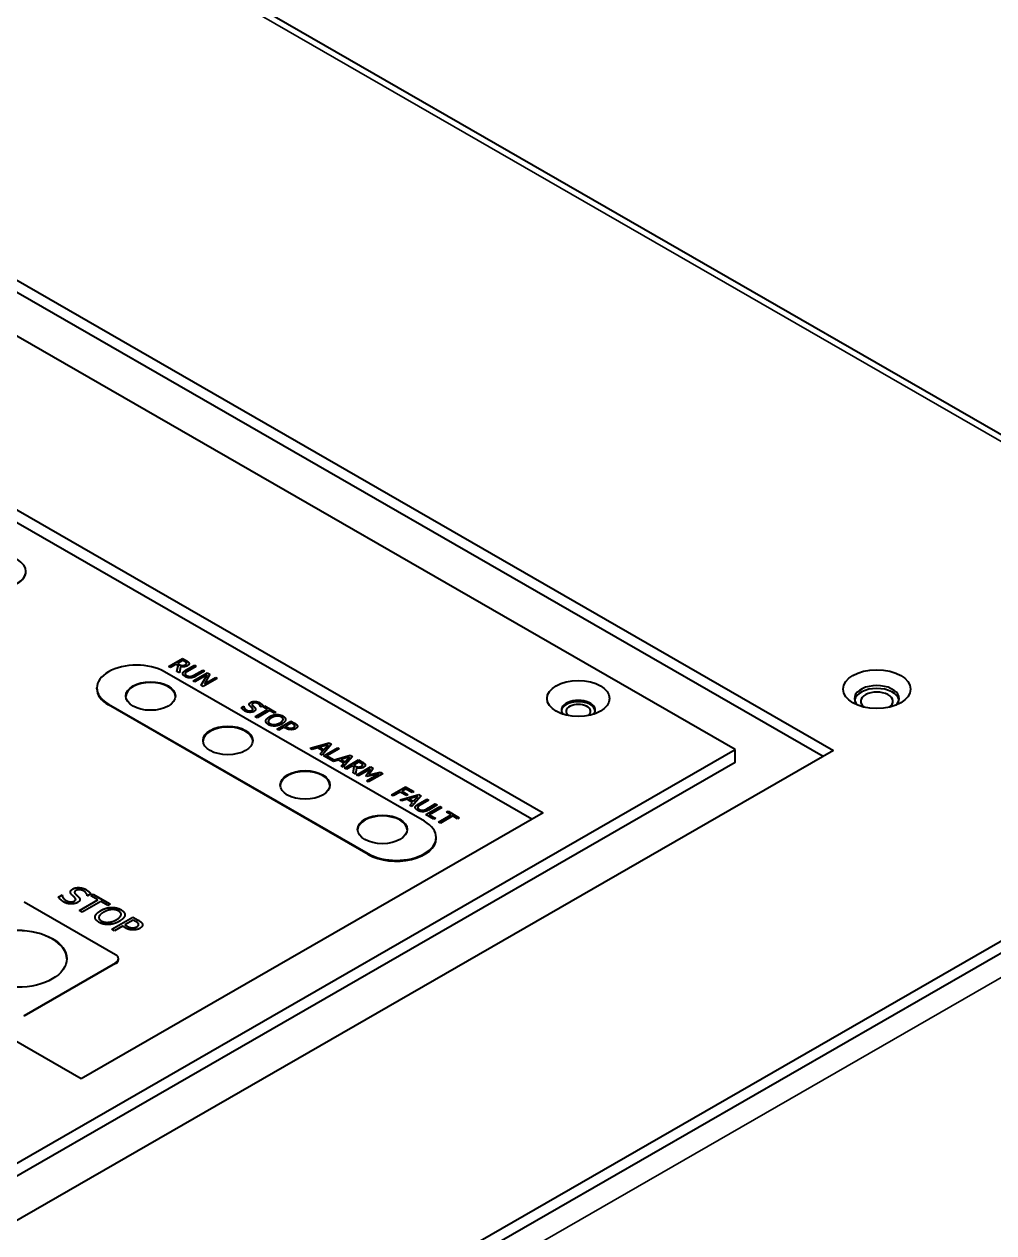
# Model space of a CAD drawing. Header units: millimetres. Extents: x 0 to 1682, y 0 to 1188.
# Drawn here: x 1542 to 1581.05, y 981.77 to 1030.47 of the extents above; entities that cross this region are included whole.
import ezdxf

# ---------------------------------------------------------------- set-up
doc = ezdxf.new("R2010")
doc.units = ezdxf.units.MM
doc.header["$LTSCALE"] = 2
doc.layers.add('가시적인 것(ISO)', color=3, linetype='Continuous', lineweight=40)
doc.layers.add('가시적인 좁은 것(ISO)', color=3, linetype='Continuous', lineweight=35)

msp = doc.modelspace()

# ---------------------------------------------------------------- linework, layer by layer
at = {"layer": '가시적인 것(ISO)'}
for p, q in [((1599.223, 1003.634), (1449.316, 1089.959)), ((1523.97, 1030.363), (1574.598, 1001.208)), ((1574.172, 1000.963), (1523.97, 1029.873)), ((1570.639, 1001.241), (1523.97, 1028.116)), ((1519.543, 1023.661), (1562.903, 998.692)), ((1562.449, 998.431), (1520.08, 1022.829)), ((1544.292, 987.975), (1500.932, 1012.944)), ((1542.069, 1008.414), (1542.069, 1008.418)), ((1547.813, 1004.585), (1548.379, 1004.911)), ((1547.816, 1004.584), (1548.379, 1004.908)), ((1548.379, 1004.911), (1548.525, 1004.827)), ((1548.379, 1004.911), (1548.379, 1004.908)), ((1548.379, 1004.908), (1548.525, 1004.824)), ((1558.123, 998.349), (1547.658, 1004.375)), ((1547.888, 1004.542), (1547.813, 1004.585)), ((1548.114, 1004.672), (1547.888, 1004.542)), ((1548.2, 1004.622), (1548.114, 1004.672)), ((1548.153, 1004.39), (1548.2, 1004.622)), ((1548.251, 1004.333), (1548.153, 1004.39)), ((1548.154, 1004.389), (1548.2, 1004.619)), ((1548.389, 1004.83), (1548.176, 1004.708)), ((1548.176, 1004.708), (1548.176, 1004.705)), ((1548.176, 1004.708), (1548.242, 1004.67)), ((1548.176, 1004.705), (1548.242, 1004.667)), ((1548.2, 1004.622), (1548.2, 1004.619)), ((1548.296, 1004.591), (1548.251, 1004.333)), ((1548.374, 1004.628), (1548.374, 1004.625)), ((1548.464, 1004.787), (1548.389, 1004.83)), ((1548.502, 1004.434), (1548.855, 1004.637)), ((1548.502, 1004.431), (1548.855, 1004.634)), ((1548.537, 1004.712), (1548.537, 1004.709)), ((1548.93, 1004.594), (1548.577, 1004.391)), ((1548.834, 1004.24), (1549.189, 1004.445)), ((1548.834, 1004.237), (1549.189, 1004.441)), ((1548.855, 1004.637), (1548.93, 1004.594)), ((1548.855, 1004.637), (1548.855, 1004.634)), ((1548.855, 1004.634), (1548.927, 1004.592)), ((1549.264, 1004.401), (1548.911, 1004.198)), ((1549.189, 1004.445), (1549.264, 1004.401)), ((1549.189, 1004.445), (1549.189, 1004.441)), ((1549.189, 1004.441), (1549.261, 1004.4)), ((1548.484, 1004.296), (1548.484, 1004.292)), ((1548.806, 1004.014), (1549.372, 1004.339)), ((1548.876, 1003.973), (1548.806, 1004.014)), ((1548.809, 1004.012), (1549.372, 1004.336)), ((1549.364, 1004.254), (1548.876, 1003.973)), ((1549.127, 1003.829), (1549.364, 1004.254)), ((1549.128, 1003.828), (1549.364, 1004.251)), ((1549.777, 1004.106), (1549.211, 1003.781)), ((1549.479, 1004.278), (1549.259, 1003.889)), ((1549.259, 1003.889), (1549.706, 1004.147)), ((1549.259, 1003.885), (1549.706, 1004.143)), ((1549.259, 1003.889), (1549.259, 1003.885)), ((1549.364, 1004.254), (1549.364, 1004.251)), ((1549.372, 1004.339), (1549.479, 1004.278)), ((1549.372, 1004.339), (1549.372, 1004.336)), ((1549.372, 1004.336), (1549.477, 1004.275)), ((1549.706, 1004.147), (1549.777, 1004.106)), ((1549.706, 1004.147), (1549.706, 1004.143)), ((1549.706, 1004.143), (1549.774, 1004.105)), ((1536.881, 967.924), (1598.824, 1003.594)), ((1544.926, 1003.691), (1544.926, 1003.724)), ((1549.211, 1003.781), (1549.127, 1003.829)), ((1598.824, 1003.104), (1536.881, 967.434)), ((1545.395, 1003.072), (1555.86, 997.046)), ((1555.86, 997.013), (1545.395, 1003.039)), ((1550.747, 1002.928), (1550.842, 1002.983)), ((1550.749, 1002.926), (1550.842, 1002.979)), ((1550.842, 1002.983), (1550.847, 1002.979)), ((1550.842, 1002.983), (1550.842, 1002.979)), ((1550.842, 1002.979), (1550.847, 1002.976)), ((1550.847, 1002.979), (1550.847, 1002.976)), ((1551.179, 1003.056), (1551.179, 1003.053)), ((1551.525, 1002.958), (1551.52, 1002.962)), ((1551.615, 1003.01), (1551.525, 1002.958)), ((1551.615, 1002.964), (1551.682, 1003.002)), ((1551.805, 1002.854), (1551.615, 1002.964)), ((1551.618, 1002.962), (1551.682, 1002.999)), ((1551.682, 1003.002), (1552.137, 1002.74)), ((1551.682, 1003.002), (1551.682, 1002.999)), ((1551.682, 1002.999), (1552.134, 1002.739)), ((1551.208, 1002.866), (1551.208, 1002.863)), ((1551.306, 1002.567), (1551.805, 1002.854)), ((1551.382, 1002.524), (1551.306, 1002.567)), ((1551.309, 1002.565), (1551.805, 1002.851)), ((1551.88, 1002.811), (1551.382, 1002.524)), ((1551.805, 1002.854), (1551.805, 1002.851)), ((1552.07, 1002.702), (1551.88, 1002.811)), ((1552.137, 1002.74), (1552.07, 1002.702)), ((1552.165, 1002.649), (1552.165, 1002.646)), ((1552.428, 1002.462), (1552.428, 1002.459)), ((1551.832, 1002.376), (1551.832, 1002.373)), ((1552.179, 1002.064), (1552.745, 1002.39)), ((1552.254, 1002.021), (1552.179, 1002.064)), ((1552.182, 1002.063), (1552.745, 1002.387)), ((1552.465, 1002.143), (1552.254, 1002.021)), ((1552.529, 1002.106), (1552.465, 1002.143)), ((1552.755, 1002.309), (1552.529, 1002.179)), ((1552.529, 1002.179), (1552.529, 1002.176)), ((1552.529, 1002.179), (1552.581, 1002.15)), ((1552.529, 1002.176), (1552.581, 1002.147)), ((1552.735, 1002.1), (1552.735, 1002.097)), ((1552.745, 1002.39), (1552.887, 1002.308)), ((1552.745, 1002.39), (1552.745, 1002.387)), ((1552.745, 1002.387), (1552.887, 1002.305)), ((1552.817, 1002.273), (1552.755, 1002.309)), ((1552.899, 1002.188), (1552.899, 1002.185)), ((1553.524, 1001.29), (1554.28, 1001.506)), ((1553.528, 1001.288), (1554.28, 1001.503)), ((1554.248, 1001.436), (1553.894, 1001.333)), ((1554.373, 1001.453), (1553.998, 1001.017)), ((1554.069, 1001.232), (1554.248, 1001.436)), ((1554.069, 1001.229), (1554.248, 1001.433)), ((1554.248, 1001.436), (1554.248, 1001.433)), ((1554.28, 1001.506), (1554.373, 1001.453)), ((1554.28, 1001.506), (1554.28, 1001.503)), ((1554.28, 1001.503), (1554.371, 1001.451)), ((1541.025, 984.188), (1570.639, 1001.241)), ((1574.598, 1001.208), (1541.025, 981.875)), ((1553.6, 1001.246), (1553.524, 1001.29)), ((1553.809, 1001.308), (1553.6, 1001.246)), ((1554.025, 1001.183), (1553.809, 1001.308)), ((1553.894, 1001.333), (1553.894, 1001.33)), ((1553.894, 1001.333), (1554.069, 1001.232)), ((1553.894, 1001.33), (1554.069, 1001.229)), ((1553.918, 1001.063), (1554.025, 1001.183)), ((1553.998, 1001.017), (1553.918, 1001.063)), ((1553.92, 1001.062), (1554.025, 1001.18)), ((1554.025, 1001.183), (1554.025, 1001.18)), ((1554.051, 1000.986), (1554.617, 1001.312)), ((1554.453, 1000.755), (1554.051, 1000.986)), ((1554.054, 1000.985), (1554.617, 1001.309)), ((1554.069, 1001.232), (1554.069, 1001.229)), ((1554.692, 1001.269), (1554.193, 1000.982)), ((1554.193, 1000.982), (1554.446, 1000.836)), ((1554.193, 1000.982), (1554.193, 1000.978)), ((1554.193, 1000.978), (1554.443, 1000.834)), ((1554.385, 1000.801), (1555.134, 1001.015)), ((1554.385, 1000.797), (1555.134, 1001.011)), ((1554.617, 1001.312), (1554.692, 1001.269)), ((1554.617, 1001.312), (1554.617, 1001.309)), ((1554.617, 1001.309), (1554.689, 1001.267)), ((1555.101, 1000.945), (1554.748, 1000.841)), ((1555.226, 1000.961), (1554.851, 1000.526)), ((1554.922, 1000.741), (1555.101, 1000.945)), ((1554.922, 1000.737), (1555.101, 1000.941)), ((1555.101, 1000.945), (1555.101, 1000.941)), ((1555.134, 1001.015), (1555.226, 1000.961)), ((1555.134, 1001.015), (1555.134, 1001.011)), ((1555.134, 1001.011), (1555.224, 1000.959)), ((1570.639, 1000.718), (1570.639, 1001.241)), ((1570.639, 1000.718), (1541.025, 983.664)), ((1554.446, 1000.836), (1554.385, 1000.801)), ((1554.385, 1000.801), (1554.385, 1000.797)), ((1554.663, 1000.816), (1554.453, 1000.755)), ((1554.879, 1000.692), (1554.663, 1000.816)), ((1554.748, 1000.841), (1554.748, 1000.838)), ((1554.748, 1000.841), (1554.922, 1000.741)), ((1554.748, 1000.838), (1554.922, 1000.737)), ((1554.772, 1000.571), (1554.879, 1000.692)), ((1554.851, 1000.526), (1554.772, 1000.571)), ((1554.774, 1000.57), (1554.879, 1000.689)), ((1554.879, 1000.692), (1554.879, 1000.689)), ((1554.905, 1000.495), (1555.471, 1000.82)), ((1554.98, 1000.451), (1554.905, 1000.495)), ((1554.908, 1000.493), (1555.471, 1000.817)), ((1554.922, 1000.741), (1554.922, 1000.737)), ((1555.205, 1000.581), (1554.98, 1000.451)), ((1555.291, 1000.531), (1555.205, 1000.581)), ((1555.245, 1000.299), (1555.291, 1000.531)), ((1555.246, 1000.299), (1555.291, 1000.528)), ((1555.481, 1000.74), (1555.268, 1000.617)), ((1555.268, 1000.617), (1555.268, 1000.614)), ((1555.268, 1000.617), (1555.334, 1000.579)), ((1555.268, 1000.614), (1555.334, 1000.576)), ((1555.291, 1000.531), (1555.291, 1000.528)), ((1555.388, 1000.5), (1555.343, 1000.243)), ((1555.388, 1000.217), (1555.953, 1000.543)), ((1555.39, 1000.215), (1555.953, 1000.539)), ((1555.945, 1000.457), (1555.458, 1000.176)), ((1555.466, 1000.537), (1555.466, 1000.534)), ((1555.471, 1000.82), (1555.616, 1000.737)), ((1555.471, 1000.82), (1555.471, 1000.817)), ((1555.471, 1000.817), (1555.616, 1000.733)), ((1555.555, 1000.697), (1555.481, 1000.74)), ((1555.628, 1000.621), (1555.628, 1000.618)), ((1555.76, 1000.182), (1555.945, 1000.457)), ((1555.761, 1000.181), (1555.945, 1000.454)), ((1556.056, 1000.483), (1555.882, 1000.221)), ((1555.945, 1000.457), (1555.945, 1000.454)), ((1555.953, 1000.543), (1556.056, 1000.483)), ((1555.953, 1000.543), (1555.953, 1000.539)), ((1555.953, 1000.539), (1556.054, 1000.481)), ((1555.343, 1000.243), (1555.245, 1000.299)), ((1555.458, 1000.176), (1555.388, 1000.217)), ((1555.806, 1000.156), (1555.76, 1000.182)), ((1555.797, 999.981), (1556.285, 1000.261)), ((1555.873, 999.937), (1555.797, 999.981)), ((1555.8, 999.979), (1556.285, 1000.258)), ((1556.285, 1000.261), (1555.806, 1000.156)), ((1556.438, 1000.263), (1555.873, 999.937)), ((1555.882, 1000.221), (1556.334, 1000.323)), ((1555.882, 1000.217), (1556.334, 1000.32)), ((1555.882, 1000.221), (1555.882, 1000.217)), ((1556.285, 1000.261), (1556.285, 1000.258)), ((1556.334, 1000.323), (1556.438, 1000.263)), ((1556.334, 1000.323), (1556.334, 1000.32)), ((1556.334, 1000.32), (1556.435, 1000.262)), ((1556.791, 999.415), (1557.357, 999.741)), ((1556.794, 999.414), (1557.357, 999.738)), ((1557.139, 999.529), (1556.866, 999.372)), ((1557.391, 999.384), (1557.139, 999.529)), ((1557.365, 999.659), (1557.205, 999.567)), ((1557.205, 999.567), (1557.458, 999.422)), ((1557.205, 999.567), (1557.205, 999.564)), ((1557.205, 999.564), (1557.455, 999.421)), ((1557.357, 999.741), (1557.695, 999.546)), ((1557.357, 999.741), (1557.357, 999.738)), ((1557.357, 999.738), (1557.692, 999.545)), ((1557.628, 999.508), (1557.365, 999.659)), ((1557.695, 999.546), (1557.628, 999.508)), ((1556.866, 999.372), (1556.791, 999.415)), ((1557.136, 999.217), (1557.892, 999.433)), ((1557.212, 999.173), (1557.136, 999.217)), ((1557.14, 999.215), (1557.892, 999.43)), ((1557.421, 999.235), (1557.212, 999.173)), ((1557.458, 999.422), (1557.391, 999.384)), ((1557.637, 999.11), (1557.421, 999.235)), ((1557.86, 999.363), (1557.506, 999.26)), ((1557.506, 999.26), (1557.506, 999.256)), ((1557.506, 999.26), (1557.681, 999.159)), ((1557.506, 999.256), (1557.681, 999.156)), ((1557.531, 998.99), (1557.637, 999.11)), ((1557.61, 998.944), (1557.531, 998.99)), ((1557.532, 998.989), (1557.637, 999.107)), ((1557.985, 999.38), (1557.61, 998.944)), ((1557.637, 999.11), (1557.637, 999.107)), ((1557.681, 999.159), (1557.86, 999.363)), ((1557.681, 999.156), (1557.86, 999.36)), ((1557.681, 999.159), (1557.681, 999.156)), ((1557.86, 999.363), (1557.86, 999.36)), ((1557.869, 999.04), (1558.222, 999.243)), ((1557.869, 999.036), (1558.222, 999.24)), ((1557.892, 999.433), (1557.985, 999.38)), ((1557.892, 999.433), (1557.892, 999.43)), ((1557.892, 999.43), (1557.983, 999.377)), ((1558.297, 999.199), (1557.944, 998.996)), ((1558.202, 998.846), (1558.556, 999.05)), ((1558.202, 998.843), (1558.556, 999.047)), ((1558.222, 999.243), (1558.297, 999.199)), ((1558.222, 999.243), (1558.222, 999.24)), ((1558.222, 999.24), (1558.295, 999.198)), ((1558.632, 999.007), (1558.279, 998.804)), ((1558.556, 999.05), (1558.632, 999.007)), ((1558.556, 999.05), (1558.556, 999.047)), ((1558.556, 999.047), (1558.629, 999.005)), ((1562.903, 998.692), (1544.292, 987.975)), ((1557.852, 998.901), (1557.852, 998.898)), ((1558.174, 998.619), (1558.739, 998.945)), ((1558.501, 998.43), (1558.174, 998.619)), ((1558.177, 998.618), (1558.739, 998.942)), ((1558.815, 998.902), (1558.316, 998.614)), ((1558.316, 998.614), (1558.568, 998.469)), ((1558.316, 998.614), (1558.316, 998.611)), ((1558.316, 998.611), (1558.566, 998.467)), ((1558.693, 998.32), (1559.191, 998.608)), ((1558.695, 998.319), (1559.191, 998.604)), ((1558.739, 998.945), (1558.815, 998.902)), ((1558.739, 998.945), (1558.739, 998.942)), ((1558.739, 998.942), (1558.812, 998.9)), ((1559.267, 998.564), (1558.768, 998.277)), ((1559.002, 998.717), (1559.069, 998.755)), ((1559.191, 998.608), (1559.002, 998.717)), ((1559.004, 998.715), (1559.069, 998.752)), ((1559.069, 998.755), (1559.523, 998.494)), ((1559.069, 998.755), (1559.069, 998.752)), ((1559.069, 998.752), (1559.52, 998.492)), ((1559.191, 998.608), (1559.191, 998.604)), ((1559.456, 998.455), (1559.267, 998.564)), ((1558.568, 998.469), (1558.501, 998.43)), ((1558.768, 998.277), (1558.693, 998.32)), ((1559.523, 998.494), (1559.456, 998.455)), ((1558.591, 997.664), (1558.591, 997.697)), ((1543.382, 995.299), (1543.524, 995.38)), ((1543.384, 995.296), (1543.524, 995.377)), ((1543.524, 995.38), (1543.532, 995.375)), ((1543.524, 995.38), (1543.524, 995.377)), ((1543.524, 995.377), (1543.532, 995.372)), ((1543.532, 995.375), (1543.532, 995.372)), ((1544.03, 995.491), (1544.03, 995.488)), ((1544.073, 995.206), (1544.073, 995.202)), ((1544.221, 994.757), (1544.969, 995.188)), ((1544.224, 994.755), (1544.969, 995.185)), ((1545.082, 995.123), (1544.334, 994.692)), ((1544.549, 995.344), (1544.541, 995.349)), ((1544.684, 995.422), (1544.549, 995.344)), ((1544.685, 995.352), (1544.785, 995.41)), ((1544.969, 995.188), (1544.685, 995.352)), ((1544.688, 995.35), (1544.785, 995.406)), ((1544.785, 995.41), (1545.467, 995.017)), ((1544.785, 995.41), (1544.785, 995.406)), ((1544.785, 995.406), (1545.464, 995.015)), ((1544.969, 995.188), (1544.969, 995.185)), ((1545.367, 994.959), (1545.082, 995.123)), ((1545.678, 992.974), (1542.001, 995.091)), ((1544.334, 994.692), (1544.221, 994.757)), ((1545.467, 995.017), (1545.367, 994.959)), ((1545.51, 994.881), (1545.51, 994.877)), ((1545.01, 994.471), (1545.01, 994.467)), ((1545.53, 994.003), (1546.379, 994.492)), ((1545.533, 994.001), (1546.379, 994.488)), ((1545.96, 994.12), (1545.643, 993.938)), ((1545.903, 994.599), (1545.903, 994.596)), ((1546.055, 994.065), (1545.96, 994.12)), ((1546.394, 994.37), (1546.056, 994.176)), ((1546.056, 994.176), (1546.056, 994.172)), ((1546.056, 994.176), (1546.133, 994.131)), ((1546.056, 994.172), (1546.133, 994.128)), ((1546.379, 994.492), (1546.592, 994.369)), ((1546.379, 994.492), (1546.379, 994.488)), ((1546.379, 994.488), (1546.592, 994.366)), ((1546.488, 994.317), (1546.394, 994.37)), ((1546.61, 994.189), (1546.61, 994.186)), ((1545.643, 993.938), (1545.53, 994.003)), ((1546.365, 994.056), (1546.365, 994.053)), ((1545.795, 992.778), (1545.795, 992.811)), ((1542.001, 990.53), (1545.678, 992.648)), ((1545.678, 992.615), (1542.001, 990.498))]:
    msp.add_line(p, q, dxfattribs=at)
for centre, major_axis, start_param, end_param in [((1540.869, 1008.418), (1.2, 0), 5.497787, 7.068583), ((1540.869, 1008.414), (1.2, 0), 5.497787, 6.283185), ((1546.526, 1003.724), (-1.6, 0), 3.926991, 7.068583), ((1547.092, 1003.365), (1, 0), 0.028398, 3.113195), ((1576.338, 1003.3), (0.9, 0), 5.73449, 9.973473), ((1546.526, 1003.691), (-1.6, 0), 0, 0.785398), ((1576.338, 1003.185), (0.9, 0), 0.110646, 3.030946), ((1576.338, 1003.185), (-0.648, 0), 2.45107, 6.973708), ((1564.317, 1002.827), (0.68, 0), 5.872415, 9.835549), ((1564.317, 1002.778), (0.68, 0), 0.062675, 3.078918), ((1564.317, 1002.778), (-0.492, 0), 2.520356, 6.904422), ((1550.203, 1001.573), (1, 0), 0.028398, 3.113195), ((1553.314, 999.782), (1, 0), 0.028398, 3.113195), ((1556.426, 997.99), (1, 0), 0.028398, 3.113195), ((1556.991, 997.697), (1.6, 0), 3.926991, 7.068583), ((1556.991, 997.664), (1.6, 0), 3.926991, 6.283185), ((1541.718, 992.794), (-2, 0), 3.148691, 6.276087), ((1545.395, 992.811), (0.4, 0), 5.497787, 7.068583), ((1545.395, 992.778), (0.4, 0), 5.497787, 6.283185)]:
    msp.add_ellipse(centre, major_axis=major_axis, ratio=0.575862, start_param=start_param, end_param=end_param, dxfattribs=at)
for centre, major_axis in [((1576.338, 1003.676), (-1.36, 0)), ((1547.092, 1003.398), (1, 0)), ((1564.317, 1003.301), (1.26, 0)), ((1550.203, 1001.606), (1, 0)), ((1553.314, 999.815), (1, 0)), ((1556.426, 998.023), (1, 0)), ((1541.718, 992.811), (2, 0))]:
    msp.add_ellipse(centre, major_axis=major_axis, ratio=0.575862, dxfattribs=at)
for points in [[(1548.242, 1004.67), (1548.275, 1004.651), (1548.338, 1004.628), (1548.374, 1004.628)], [(1548.242, 1004.667), (1548.275, 1004.648), (1548.338, 1004.625), (1548.374, 1004.625)], [(1548.579, 1004.619), (1548.517, 1004.583), (1548.37, 1004.571), (1548.296, 1004.591)], [(1548.374, 1004.628), (1548.406, 1004.627), (1548.466, 1004.644), (1548.495, 1004.661)], [(1548.374, 1004.625), (1548.406, 1004.624), (1548.466, 1004.64), (1548.495, 1004.657)], [(1548.384, 1004.303), (1548.383, 1004.338), (1548.441, 1004.399), (1548.502, 1004.434)], [(1548.534, 1004.725), (1548.529, 1004.74), (1548.495, 1004.769), (1548.464, 1004.787)], [(1548.577, 1004.391), (1548.538, 1004.368), (1548.494, 1004.331), (1548.487, 1004.311)], [(1548.495, 1004.661), (1548.52, 1004.675), (1548.54, 1004.707), (1548.534, 1004.725)], [(1548.525, 1004.827), (1548.573, 1004.799), (1548.628, 1004.755), (1548.639, 1004.727)], [(1548.525, 1004.824), (1548.573, 1004.796), (1548.628, 1004.752), (1548.639, 1004.724)], [(1548.639, 1004.727), (1548.649, 1004.699), (1548.624, 1004.645), (1548.579, 1004.619)], [(1548.639, 1004.724), (1548.643, 1004.712), (1548.644, 1004.7)], [(1548.482, 1004.187), (1548.432, 1004.216), (1548.384, 1004.273), (1548.384, 1004.303)], [(1548.685, 1004.13), (1548.631, 1004.13), (1548.534, 1004.157), (1548.482, 1004.187)], [(1548.487, 1004.311), (1548.479, 1004.289), (1548.508, 1004.245), (1548.546, 1004.224)], [(1548.546, 1004.224), (1548.581, 1004.203), (1548.659, 1004.185), (1548.698, 1004.19)], [(1548.546, 1004.22), (1548.581, 1004.2), (1548.659, 1004.182), (1548.698, 1004.186)], [(1548.911, 1004.198), (1548.852, 1004.164), (1548.744, 1004.129), (1548.685, 1004.13)], [(1548.698, 1004.19), (1548.733, 1004.194), (1548.796, 1004.218), (1548.834, 1004.24)], [(1548.698, 1004.186), (1548.733, 1004.191), (1548.796, 1004.215), (1548.834, 1004.237)], [(1550.889, 1002.796), (1550.827, 1002.831), (1550.767, 1002.896), (1550.747, 1002.928)], [(1550.847, 1002.979), (1550.849, 1002.938), (1550.905, 1002.862), (1550.948, 1002.837)], [(1550.847, 1002.976), (1550.849, 1002.935), (1550.905, 1002.858), (1550.948, 1002.833)], [(1551.066, 1003.065), (1551.067, 1003.085), (1551.098, 1003.126), (1551.131, 1003.145)], [(1551.066, 1003.061), (1551.067, 1003.082), (1551.098, 1003.122), (1551.131, 1003.141)], [(1551.109, 1002.982), (1551.088, 1003.003), (1551.065, 1003.043), (1551.066, 1003.065)], [(1551.066, 1003.06), (1551.066, 1003.061), (1551.066, 1003.061)], [(1551.186, 1002.908), (1551.167, 1002.928), (1551.134, 1002.958), (1551.109, 1002.982)], [(1551.131, 1003.145), (1551.2, 1003.184), (1551.4, 1003.176), (1551.483, 1003.128)], [(1551.131, 1003.141), (1551.2, 1003.181), (1551.4, 1003.173), (1551.483, 1003.125)], [(1551.169, 1002.818), (1551.203, 1002.838), (1551.211, 1002.881), (1551.186, 1002.908)], [(1551.217, 1003.104), (1551.182, 1003.083), (1551.177, 1003.037), (1551.203, 1003.011)], [(1551.179, 1003.053), (1551.179, 1003.032), (1551.203, 1003.007)], [(1551.203, 1003.011), (1551.221, 1002.993), (1551.273, 1002.944), (1551.289, 1002.927)], [(1551.203, 1003.007), (1551.221, 1002.99), (1551.273, 1002.941), (1551.289, 1002.924)], [(1551.423, 1003.088), (1551.371, 1003.118), (1551.257, 1003.127), (1551.217, 1003.104)], [(1551.289, 1002.927), (1551.33, 1002.883), (1551.312, 1002.81), (1551.259, 1002.78)], [(1551.289, 1002.924), (1551.322, 1002.889), (1551.322, 1002.858)], [(1551.52, 1002.962), (1551.517, 1002.991), (1551.47, 1003.061), (1551.423, 1003.088)], [(1551.483, 1003.128), (1551.531, 1003.101), (1551.597, 1003.041), (1551.615, 1003.01)], [(1551.088, 1002.74), (1551.036, 1002.742), (1550.941, 1002.766), (1550.889, 1002.796)], [(1550.948, 1002.837), (1551.011, 1002.801), (1551.126, 1002.794), (1551.169, 1002.818)], [(1550.948, 1002.833), (1551.011, 1002.797), (1551.126, 1002.79), (1551.169, 1002.815)], [(1551.259, 1002.78), (1551.226, 1002.761), (1551.134, 1002.739), (1551.088, 1002.74)], [(1551.834, 1002.249), (1551.777, 1002.282), (1551.724, 1002.357), (1551.729, 1002.399)], [(1551.729, 1002.399), (1551.734, 1002.439), (1551.81, 1002.523), (1551.879, 1002.563)], [(1551.729, 1002.395), (1551.734, 1002.436), (1551.81, 1002.519), (1551.879, 1002.56)], [(1551.958, 1002.518), (1551.846, 1002.453), (1551.822, 1002.332), (1551.9, 1002.286)], [(1551.879, 1002.563), (1551.95, 1002.604), (1552.094, 1002.646), (1552.165, 1002.649)], [(1551.879, 1002.56), (1551.95, 1002.6), (1552.094, 1002.642), (1552.165, 1002.646)], [(1552.175, 1002.589), (1552.124, 1002.586), (1552.013, 1002.549), (1551.958, 1002.518)], [(1552.165, 1002.649), (1552.236, 1002.652), (1552.367, 1002.621), (1552.424, 1002.589)], [(1552.165, 1002.646), (1552.236, 1002.649), (1552.367, 1002.618), (1552.424, 1002.585)], [(1552.359, 1002.551), (1552.319, 1002.574), (1552.229, 1002.593), (1552.175, 1002.589)], [(1552.301, 1002.32), (1552.357, 1002.352), (1552.419, 1002.416), (1552.426, 1002.445)], [(1552.301, 1002.317), (1552.357, 1002.349), (1552.419, 1002.413), (1552.426, 1002.442)], [(1552.426, 1002.445), (1552.433, 1002.475), (1552.399, 1002.528), (1552.359, 1002.551)], [(1552.53, 1002.439), (1552.524, 1002.399), (1552.45, 1002.315), (1552.38, 1002.275)], [(1552.424, 1002.589), (1552.482, 1002.555), (1552.534, 1002.479), (1552.53, 1002.439)], [(1552.426, 1002.442), (1552.428, 1002.45), (1552.428, 1002.459)], [(1551.728, 1002.385), (1551.728, 1002.39), (1551.729, 1002.395)], [(1551.832, 1002.373), (1551.832, 1002.322), (1551.9, 1002.283)], [(1552.094, 1002.188), (1552.02, 1002.186), (1551.89, 1002.217), (1551.834, 1002.249)], [(1551.9, 1002.286), (1551.978, 1002.241), (1552.19, 1002.256), (1552.301, 1002.32)], [(1551.9, 1002.283), (1551.978, 1002.238), (1552.19, 1002.252), (1552.301, 1002.317)], [(1552.38, 1002.275), (1552.311, 1002.235), (1552.165, 1002.191), (1552.094, 1002.188)], [(1552.757, 1002.042), (1552.699, 1002.042), (1552.589, 1002.071), (1552.529, 1002.106)], [(1552.581, 1002.15), (1552.627, 1002.124), (1552.698, 1002.099), (1552.735, 1002.1)], [(1552.581, 1002.147), (1552.627, 1002.12), (1552.698, 1002.096), (1552.735, 1002.097)], [(1552.735, 1002.1), (1552.769, 1002.1), (1552.824, 1002.114), (1552.851, 1002.13)], [(1552.735, 1002.097), (1552.769, 1002.097), (1552.824, 1002.111), (1552.851, 1002.127)], [(1552.932, 1002.086), (1552.895, 1002.065), (1552.803, 1002.042), (1552.757, 1002.042)], [(1552.897, 1002.203), (1552.891, 1002.22), (1552.853, 1002.253), (1552.817, 1002.273)], [(1552.851, 1002.13), (1552.881, 1002.147), (1552.903, 1002.183), (1552.897, 1002.203)], [(1552.887, 1002.308), (1552.937, 1002.279), (1552.992, 1002.229), (1553, 1002.203)], [(1552.887, 1002.305), (1552.937, 1002.276), (1552.992, 1002.226), (1553, 1002.199)], [(1553, 1002.203), (1553.01, 1002.172), (1552.979, 1002.113), (1552.932, 1002.086)], [(1553, 1002.199), (1553.003, 1002.188), (1553.004, 1002.177)], [(1555.334, 1000.579), (1555.367, 1000.56), (1555.43, 1000.537), (1555.466, 1000.537)], [(1555.334, 1000.576), (1555.367, 1000.557), (1555.43, 1000.534), (1555.466, 1000.534)], [(1555.671, 1000.528), (1555.609, 1000.493), (1555.462, 1000.481), (1555.388, 1000.5)], [(1555.466, 1000.537), (1555.498, 1000.537), (1555.557, 1000.553), (1555.587, 1000.57)], [(1555.466, 1000.534), (1555.498, 1000.533), (1555.557, 1000.55), (1555.587, 1000.567)], [(1555.626, 1000.634), (1555.621, 1000.649), (1555.587, 1000.679), (1555.555, 1000.697)], [(1555.587, 1000.57), (1555.611, 1000.584), (1555.632, 1000.616), (1555.626, 1000.634)], [(1555.616, 1000.737), (1555.665, 1000.709), (1555.72, 1000.665), (1555.731, 1000.636)], [(1555.616, 1000.733), (1555.665, 1000.705), (1555.72, 1000.661), (1555.731, 1000.633)], [(1555.731, 1000.636), (1555.741, 1000.608), (1555.715, 1000.554), (1555.671, 1000.528)], [(1555.731, 1000.633), (1555.735, 1000.621), (1555.735, 1000.61)], [(1557.751, 998.909), (1557.751, 998.943), (1557.809, 999.005), (1557.869, 999.04)], [(1557.944, 998.996), (1557.905, 998.974), (1557.862, 998.937), (1557.855, 998.916)], [(1557.849, 998.792), (1557.799, 998.821), (1557.751, 998.879), (1557.751, 998.909)], [(1558.052, 998.736), (1557.999, 998.736), (1557.901, 998.762), (1557.849, 998.792)], [(1557.855, 998.916), (1557.847, 998.895), (1557.876, 998.851), (1557.913, 998.829)], [(1557.913, 998.829), (1557.949, 998.809), (1558.027, 998.791), (1558.065, 998.795)], [(1557.913, 998.826), (1557.949, 998.806), (1558.027, 998.788), (1558.065, 998.792)], [(1558.279, 998.804), (1558.22, 998.77), (1558.111, 998.735), (1558.052, 998.736)], [(1558.065, 998.795), (1558.101, 998.8), (1558.164, 998.824), (1558.202, 998.846)], [(1558.065, 998.792), (1558.101, 998.796), (1558.164, 998.821), (1558.202, 998.843)], [(1543.86, 995.503), (1543.862, 995.535), (1543.909, 995.595), (1543.959, 995.623)], [(1543.86, 995.5), (1543.862, 995.531), (1543.909, 995.592), (1543.959, 995.62)], [(1543.959, 995.623), (1544.062, 995.683), (1544.362, 995.67), (1544.487, 995.599)], [(1543.959, 995.62), (1544.062, 995.679), (1544.362, 995.667), (1544.487, 995.596)], [(1544.397, 995.538), (1544.318, 995.583), (1544.148, 995.597), (1544.088, 995.562)], [(1544.487, 995.599), (1544.558, 995.558), (1544.656, 995.469), (1544.684, 995.422)], [(1543.595, 995.1), (1543.503, 995.153), (1543.412, 995.25), (1543.382, 995.299)], [(1543.532, 995.375), (1543.536, 995.313), (1543.619, 995.199), (1543.684, 995.161)], [(1543.532, 995.372), (1543.536, 995.31), (1543.619, 995.196), (1543.684, 995.158)], [(1543.893, 995.017), (1543.816, 995.019), (1543.672, 995.056), (1543.595, 995.1)], [(1543.684, 995.161), (1543.778, 995.107), (1543.951, 995.097), (1544.015, 995.134)], [(1543.684, 995.158), (1543.778, 995.104), (1543.951, 995.094), (1544.015, 995.131)], [(1543.926, 995.379), (1543.893, 995.412), (1543.859, 995.472), (1543.86, 995.503)], [(1543.86, 995.497), (1543.86, 995.499), (1543.86, 995.5)], [(1544.04, 995.269), (1544.012, 995.298), (1543.962, 995.344), (1543.926, 995.379)], [(1544.015, 995.134), (1544.066, 995.163), (1544.079, 995.229), (1544.04, 995.269)], [(1544.088, 995.562), (1544.034, 995.531), (1544.027, 995.462), (1544.066, 995.423)], [(1544.03, 995.488), (1544.03, 995.455), (1544.066, 995.419)], [(1544.066, 995.423), (1544.093, 995.396), (1544.172, 995.322), (1544.196, 995.297)], [(1544.066, 995.419), (1544.093, 995.393), (1544.172, 995.319), (1544.196, 995.293)], [(1544.196, 995.297), (1544.256, 995.231), (1544.229, 995.122), (1544.15, 995.077)], [(1544.196, 995.293), (1544.244, 995.241), (1544.245, 995.195)], [(1544.541, 995.349), (1544.538, 995.394), (1544.466, 995.498), (1544.397, 995.538)], [(1544.15, 995.077), (1544.1, 995.048), (1543.963, 995.016), (1543.893, 995.017)], [(1544.855, 994.504), (1544.863, 994.565), (1544.976, 994.69), (1545.081, 994.751)], [(1544.855, 994.501), (1544.863, 994.562), (1544.976, 994.687), (1545.081, 994.747)], [(1545.198, 994.683), (1545.031, 994.587), (1544.994, 994.404), (1545.112, 994.336)], [(1545.081, 994.751), (1545.187, 994.812), (1545.403, 994.875), (1545.51, 994.881)], [(1545.081, 994.747), (1545.187, 994.809), (1545.403, 994.872), (1545.51, 994.877)], [(1545.524, 994.791), (1545.447, 994.785), (1545.281, 994.73), (1545.198, 994.683)], [(1545.51, 994.881), (1545.616, 994.884), (1545.812, 994.839), (1545.898, 994.789)], [(1545.51, 994.877), (1545.616, 994.881), (1545.812, 994.835), (1545.898, 994.786)], [(1545.801, 994.733), (1545.739, 994.768), (1545.605, 994.797), (1545.524, 994.791)], [(1545.9, 994.574), (1545.911, 994.619), (1545.86, 994.699), (1545.801, 994.733)], [(1545.898, 994.789), (1545.984, 994.74), (1546.063, 994.625), (1546.056, 994.566)], [(1545.013, 994.28), (1544.927, 994.33), (1544.848, 994.443), (1544.855, 994.504)], [(1544.854, 994.485), (1544.854, 994.493), (1544.855, 994.501)], [(1545.01, 994.467), (1545.01, 994.391), (1545.112, 994.333)], [(1545.403, 994.189), (1545.291, 994.185), (1545.097, 994.232), (1545.013, 994.28)], [(1545.112, 994.336), (1545.229, 994.268), (1545.546, 994.29), (1545.713, 994.386)], [(1545.112, 994.333), (1545.229, 994.265), (1545.546, 994.287), (1545.713, 994.383)], [(1545.831, 994.319), (1545.728, 994.259), (1545.508, 994.193), (1545.403, 994.189)], [(1545.713, 994.386), (1545.797, 994.435), (1545.891, 994.53), (1545.9, 994.574)], [(1545.713, 994.383), (1545.797, 994.431), (1545.891, 994.527), (1545.9, 994.571)], [(1546.056, 994.566), (1546.048, 994.506), (1545.937, 994.38), (1545.831, 994.319)], [(1545.9, 994.571), (1545.903, 994.584), (1545.903, 994.596)], [(1546.133, 994.131), (1546.202, 994.092), (1546.308, 994.056), (1546.365, 994.056)], [(1546.133, 994.128), (1546.202, 994.088), (1546.308, 994.052), (1546.365, 994.053)], [(1546.607, 994.211), (1546.598, 994.237), (1546.541, 994.286), (1546.488, 994.317)], [(1546.538, 994.101), (1546.583, 994.127), (1546.617, 994.181), (1546.607, 994.211)], [(1546.592, 994.369), (1546.668, 994.325), (1546.749, 994.25), (1546.761, 994.211)], [(1546.592, 994.366), (1546.668, 994.322), (1546.749, 994.247), (1546.761, 994.207)], [(1546.761, 994.211), (1546.776, 994.165), (1546.73, 994.076), (1546.66, 994.035)], [(1546.761, 994.207), (1546.767, 994.19), (1546.767, 994.173)], [(1546.397, 993.97), (1546.31, 993.97), (1546.146, 994.013), (1546.055, 994.065)], [(1546.365, 994.056), (1546.415, 994.056), (1546.498, 994.078), (1546.538, 994.101)], [(1546.365, 994.053), (1546.415, 994.053), (1546.498, 994.075), (1546.538, 994.098)], [(1546.66, 994.035), (1546.605, 994.004), (1546.466, 993.969), (1546.397, 993.97)]]:
    msp.add_open_spline(points, degree=2, dxfattribs=at)
for points, knots in [([(1548.384, 1004.303), (1548.384, 1004.335), (1548.441, 1004.396), (1548.502, 1004.431)], [0.035582, 0.035582, 0.035582, 1, 2, 2, 2]), ([(1548.495, 1004.657), (1548.52, 1004.672), (1548.537, 1004.698), (1548.537, 1004.709)], [0, 0, 0, 1, 1.633803, 1.633803, 1.633803]), ([(1548.484, 1004.292), (1548.484, 1004.278), (1548.508, 1004.242), (1548.546, 1004.22)], [0.350515, 0.350515, 0.350515, 1, 2, 2, 2]), ([(1551.483, 1003.125), (1551.531, 1003.098), (1551.595, 1003.039), (1551.613, 1003.009)], [0, 0, 0, 1, 1.960924, 1.960924, 1.960924]), ([(1551.169, 1002.815), (1551.203, 1002.835), (1551.208, 1002.86), (1551.208, 1002.863)], [0, 0, 0, 1, 1.145038, 1.145038, 1.145038]), ([(1552.424, 1002.585), (1552.482, 1002.552), (1552.53, 1002.482), (1552.53, 1002.449)], [0, 0, 0, 1, 1.842775, 1.842775, 1.842775]), ([(1552.851, 1002.127), (1552.881, 1002.143), (1552.899, 1002.173), (1552.899, 1002.185)], [0, 0, 0, 1, 1.625, 1.625, 1.625]), ([(1555.587, 1000.567), (1555.611, 1000.581), (1555.628, 1000.607), (1555.628, 1000.618)], [0, 0, 0, 1, 1.633803, 1.633803, 1.633803]), ([(1557.751, 998.908), (1557.752, 998.941), (1557.809, 999.001), (1557.869, 999.036)], [0.035582, 0.035582, 0.035582, 1, 2, 2, 2]), ([(1557.852, 998.898), (1557.852, 998.884), (1557.876, 998.848), (1557.913, 998.826)], [0.350515, 0.350515, 0.350515, 1, 2, 2, 2]), ([(1544.487, 995.596), (1544.558, 995.554), (1544.655, 995.466), (1544.683, 995.421)], [0, 0, 0, 1, 1.973921, 1.973921, 1.973921]), ([(1544.015, 995.131), (1544.066, 995.16), (1544.073, 995.197), (1544.073, 995.202)], [0, 0, 0, 1, 1.145038, 1.145038, 1.145038]), ([(1545.898, 994.786), (1545.984, 994.736), (1546.057, 994.63), (1546.057, 994.58)], [0, 0, 0, 1, 1.849729, 1.849729, 1.849729]), ([(1546.538, 994.098), (1546.583, 994.123), (1546.61, 994.168), (1546.61, 994.186)], [0, 0, 0, 1, 1.625, 1.625, 1.625])]:
    msp.add_open_spline(points, degree=2, knots=knots, dxfattribs=at)
at = {"layer": '가시적인 좁은 것(ISO)'}
for p, q in [((1598.824, 1003.594), (1448.917, 1089.92)), ((1548.242, 1004.67), (1548.242, 1004.667)), ((1548.495, 1004.661), (1548.495, 1004.657)), ((1548.502, 1004.434), (1548.502, 1004.431)), ((1548.525, 1004.827), (1548.525, 1004.824)), ((1548.639, 1004.727), (1548.639, 1004.724)), ((1548.546, 1004.224), (1548.546, 1004.22)), ((1548.698, 1004.19), (1548.698, 1004.186)), ((1548.834, 1004.24), (1548.834, 1004.237)), ((1545.395, 1003.039), (1545.395, 1003.072)), ((1551.066, 1003.065), (1551.066, 1003.061)), ((1551.131, 1003.145), (1551.131, 1003.141)), ((1551.203, 1003.011), (1551.203, 1003.007)), ((1551.289, 1002.927), (1551.289, 1002.924)), ((1551.483, 1003.128), (1551.483, 1003.125)), ((1550.948, 1002.837), (1550.948, 1002.833)), ((1551.169, 1002.818), (1551.169, 1002.815)), ((1551.729, 1002.399), (1551.729, 1002.395)), ((1551.879, 1002.563), (1551.879, 1002.56)), ((1552.424, 1002.589), (1552.424, 1002.585)), ((1552.426, 1002.445), (1552.426, 1002.442)), ((1551.9, 1002.286), (1551.9, 1002.283)), ((1552.301, 1002.32), (1552.301, 1002.317)), ((1552.581, 1002.15), (1552.581, 1002.147)), ((1552.851, 1002.13), (1552.851, 1002.127)), ((1552.887, 1002.308), (1552.887, 1002.305)), ((1553, 1002.203), (1553, 1002.199)), ((1598.4, 1001.879), (1537.306, 966.697)), ((1555.334, 1000.579), (1555.334, 1000.576)), ((1555.587, 1000.57), (1555.587, 1000.567)), ((1555.616, 1000.737), (1555.616, 1000.733)), ((1555.731, 1000.636), (1555.731, 1000.633)), ((1557.869, 999.04), (1557.869, 999.036)), ((1557.913, 998.829), (1557.913, 998.826)), ((1558.065, 998.795), (1558.065, 998.792)), ((1558.202, 998.846), (1558.202, 998.843)), ((1555.86, 997.013), (1555.86, 997.046)), ((1543.959, 995.623), (1543.959, 995.62)), ((1544.487, 995.599), (1544.487, 995.596)), ((1543.684, 995.161), (1543.684, 995.158)), ((1543.86, 995.503), (1543.86, 995.5)), ((1544.015, 995.134), (1544.015, 995.131)), ((1544.066, 995.423), (1544.066, 995.419)), ((1544.196, 995.297), (1544.196, 995.293)), ((1545.081, 994.751), (1545.081, 994.747)), ((1545.898, 994.789), (1545.898, 994.786)), ((1544.855, 994.504), (1544.855, 994.501)), ((1545.112, 994.336), (1545.112, 994.333)), ((1545.713, 994.386), (1545.713, 994.383)), ((1545.9, 994.574), (1545.9, 994.571)), ((1546.133, 994.131), (1546.133, 994.128)), ((1546.592, 994.369), (1546.592, 994.366)), ((1546.761, 994.211), (1546.761, 994.207)), ((1546.538, 994.101), (1546.538, 994.098)), ((1545.678, 992.648), (1545.678, 992.615)), ((1542.001, 990.498), (1542.001, 990.53))]:
    msp.add_line(p, q, dxfattribs=at)

doc.saveas('drawing.dxf')
